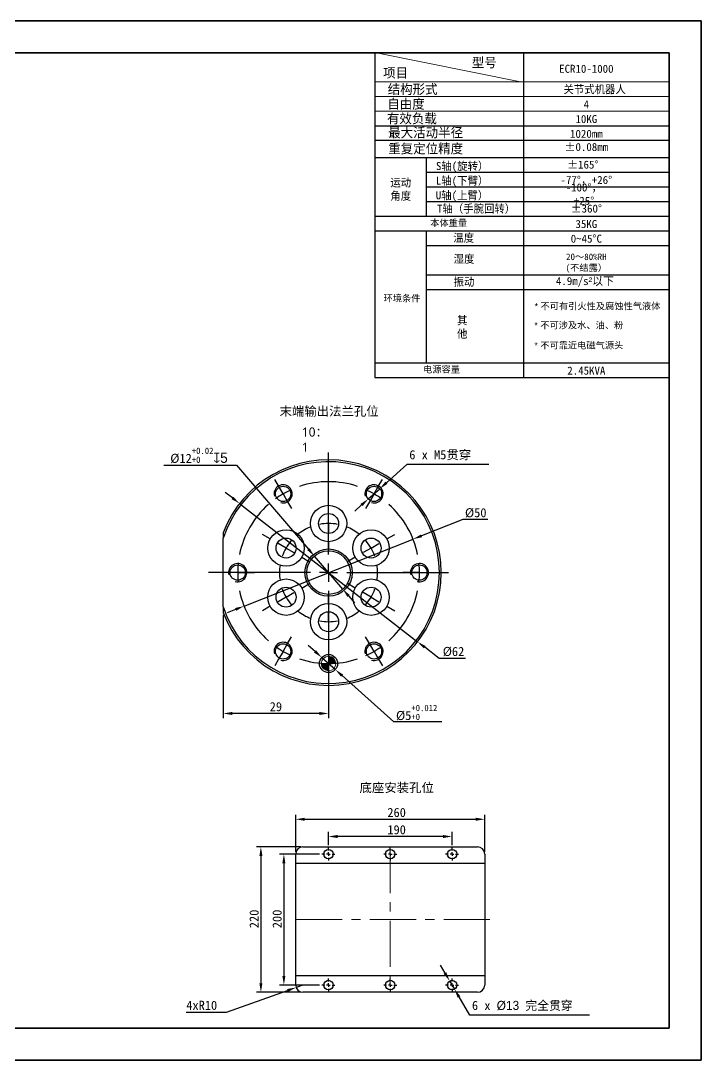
# Model space of a CAD drawing. Header units: millimetres. Extents: x 415 to 2018, y 500 to 823.
# Drawn here: x 1831.1 to 2018.3, y 537.4 to 823.2 of the extents above; entities that cross this region are included whole.
import ezdxf

# ---------------------------------------------------------------- set-up
doc = ezdxf.new("R2010")
doc.units = ezdxf.units.MM
doc.header["$PDSIZE"] = -1
doc.linetypes.add('CENTERX2', pattern=[20.32, 12.7, -2.54, 2.54, -2.54])
doc.layers.get('Defpoints').update_dxf_attribs({"lineweight": 18})
for name, color, linetype, lineweight in [('DIM', 4, 'Continuous', 18), ('标注层', 161, 'Continuous', 25), ('粗实线层', 7, 'Continuous', 35)]:
    doc.layers.add(name, color=color, linetype=linetype, lineweight=lineweight)
doc.layers.add('中心线层', color=1, linetype='CENTERX2')
doc.layers.add('图纸格式', color=5, linetype='Continuous')
doc.styles.add('样式 1', font='')
doc.styles.get('样式 1').set_extended_font_data('微软雅黑')
doc.dimstyles.new('ISO-25', dxfattribs={"dimtxt": 2.5, "dimasz": 2.5, "dimexe": 1.25, "dimexo": 0.625, "dimtad": 1, "dimtoh": 1, "dimlfac": 10, "dimtxsty": 'Standard', "dimcen": 2.5, "dimadec": 0, "dimazin": 0, "dimtfac": 1, "dimtmove": 0, "dimatfit": 3, "dimfxl": 1, "dimarcsym": 0})

# ---------------------------------------------------------------- blocks, each defined once
blk = doc.blocks.new('*D65')
at = {"color": 0, "lineweight": -2}
for p, q in [((1906.74, 594.7), (1906.74, 604.9)), ((1909.24, 603.65), (1956.24, 603.65)), ((1958.74, 594.7), (1958.74, 604.9))]:
    blk.add_line(p, q, dxfattribs=at)
at = {"color": 0}
for points in [[(1909.24, 604.07), (1909.24, 603.23), (1906.74, 603.65)], [(1956.24, 604.07), (1956.24, 603.23), (1958.74, 603.65)]]:
    blk.add_solid(points, dxfattribs=at)
at = {"layer": 'Defpoints', "color": 0}
for p in [(1958.74, 603.65), (1906.74, 594.08), (1958.74, 594.08)]:
    blk.add_point(p, dxfattribs=at)
at = {"color": 0, "insert": (1934.5, 606.77), "char_height": 2.5, "attachment_point": 2}
blk.add_mtext('\\A1;260', dxfattribs=at)
blk = doc.blocks.new('*D66')
at = {"color": 0, "lineweight": -2}
for p, q in [((1908.11, 596.08), (1895.91, 596.08)), ((1897.16, 593.58), (1897.16, 558.58)), ((1908.11, 556.08), (1895.91, 556.08))]:
    blk.add_line(p, q, dxfattribs=at)
at = {"color": 0}
for points in [[(1896.75, 593.58), (1897.58, 593.58), (1897.16, 596.08)], [(1896.75, 558.58), (1897.58, 558.58), (1897.16, 556.08)]]:
    blk.add_solid(points, dxfattribs=at)
at = {"layer": 'Defpoints', "color": 0}
for p in [(1908.74, 596.08), (1897.16, 556.08), (1908.74, 556.08)]:
    blk.add_point(p, dxfattribs=at)
at = {"color": 0, "insert": (1894.04, 576.25), "char_height": 2.5, "attachment_point": 2, "rotation": 90}
blk.add_mtext('\\A1;220', dxfattribs=at)
blk = doc.blocks.new('*D67')
at = {"color": 0, "lineweight": -2}
for p, q in [((1913.31, 594.08), (1902.24, 594.08)), ((1903.49, 591.58), (1903.49, 560.58)), ((1913.31, 558.08), (1902.24, 558.08))]:
    blk.add_line(p, q, dxfattribs=at)
at = {"color": 0}
for points in [[(1903.07, 591.58), (1903.9, 591.58), (1903.49, 594.08)], [(1903.07, 560.58), (1903.9, 560.58), (1903.49, 558.08)]]:
    blk.add_solid(points, dxfattribs=at)
at = {"layer": 'Defpoints', "color": 0}
for p in [(1913.94, 594.08), (1903.49, 558.08), (1913.94, 558.08)]:
    blk.add_point(p, dxfattribs=at)
at = {"color": 0, "insert": (1900.36, 576.25), "char_height": 2.5, "attachment_point": 2, "rotation": 90}
blk.add_mtext('\\A1;200', dxfattribs=at)
blk = doc.blocks.new('*D68')
at = {"color": 0, "lineweight": -2}
for p, q in [((1915.74, 596.5), (1915.74, 600.16)), ((1949.74, 596.5), (1949.74, 600.16)), ((1947.24, 598.91), (1918.24, 598.91))]:
    blk.add_line(p, q, dxfattribs=at)
at = {"color": 0}
for points in [[(1918.24, 599.33), (1918.24, 598.49), (1915.74, 598.91)], [(1947.24, 599.33), (1947.24, 598.49), (1949.74, 598.91)]]:
    blk.add_solid(points, dxfattribs=at)
at = {"layer": 'Defpoints', "color": 0}
for p in [(1915.74, 598.91), (1915.74, 595.88), (1949.74, 595.88)]:
    blk.add_point(p, dxfattribs=at)
at = {"color": 0, "insert": (1934.5, 602.03), "char_height": 2.5, "attachment_point": 2}
blk.add_mtext('\\A1;190', dxfattribs=at)
blk = doc.blocks.new('*D69')
at = {"color": 0, "lineweight": -2}
for p, q in [((1908.74, 558.08), (1906.85, 557.41)), ((1887.68, 550.64), (1904.5, 556.58)), ((1876.64, 550.64), (1887.68, 550.64))]:
    blk.add_line(p, q, dxfattribs=at)
at = {"color": 0}
blk.add_solid([(1904.36, 556.97), (1904.63, 556.18), (1906.85, 557.41)], dxfattribs=at)
at = {"layer": 'Defpoints', "color": 0}
for p in [(1906.85, 557.41), (1908.74, 558.08)]:
    blk.add_point(p, dxfattribs=at)
at = {"color": 0, "insert": (1876.64, 553.76), "char_height": 2.5, "attachment_point": 1}
blk.add_mtext('\\A1;4xR10', dxfattribs=at)
blk = doc.blocks.new('*D70')
at = {"color": 0, "lineweight": -2}
for p, q in [((1947.81, 561.35), (1946.55, 563.51)), ((1949.08, 559.2), (1950.4, 556.96)), ((1954.6, 549.8), (1951.66, 554.8)), ((1987.58, 549.8), (1954.6, 549.8))]:
    blk.add_line(p, q, dxfattribs=at)
at = {"color": 0}
for points in [[(1948.17, 561.56), (1947.45, 561.14), (1949.08, 559.2)], [(1952.02, 555.01), (1951.3, 554.59), (1950.4, 556.96)]]:
    blk.add_solid(points, dxfattribs=at)
at = {"layer": 'Defpoints', "color": 0}
for p in [(1949.08, 559.2), (1950.4, 556.96)]:
    blk.add_point(p, dxfattribs=at)
at = {"color": 0, "insert": (1955.22, 553.72), "char_height": 2.5, "attachment_point": 1}
blk.add_mtext('\\A1;6 x {\\fGulim|b0|i0|c134|p0;%%C13} 完全贯穿', dxfattribs=at)
blk = doc.blocks.new('SW_CENTERMARKSYMBOL_10')
at = {"layer": '中心线层', "color": 0}
for p, q in [((-1, 0), (-1.8, 0)), ((0, 0), (-0.5, 0)), ((0, 1), (0, 1.8)), ((0, 0), (0, 0.5)), ((0, 0), (0, -0.5)), ((0, 0), (0.5, 0)), ((1, 0), (1.8, 0)), ((0, -1), (0, -1.8))]:
    blk.add_line(p, q, dxfattribs=at)
blk = doc.blocks.new('SW_CENTERMARKSYMBOL_11')
at = {"layer": '中心线层', "color": 0}
for p, q in [((-1, 0), (-1.8, 0)), ((0, 0), (-0.5, 0)), ((0, 1), (0, 1.8)), ((0, 0), (0, 0.5)), ((0, 0), (0, -0.5)), ((0, 0), (0.5, 0)), ((1, 0), (1.8, 0)), ((0, -1), (0, -1.8))]:
    blk.add_line(p, q, dxfattribs=at)
blk = doc.blocks.new('SW_CENTERMARKSYMBOL_12')
at = {"layer": '中心线层', "color": 0}
for p, q in [((-1, 0), (-1.8, 0)), ((0, 0), (-0.5, 0)), ((0, 1), (0, 1.8)), ((0, 0), (0, 0.5)), ((0, 0), (0, -0.5)), ((0, 0), (0.5, 0)), ((1, 0), (1.8, 0)), ((0, -1), (0, -1.8))]:
    blk.add_line(p, q, dxfattribs=at)
blk = doc.blocks.new('SW_CENTERMARKSYMBOL_13')
at = {"layer": '中心线层', "color": 0}
for p, q in [((-1, 0), (-1.8, 0)), ((0, 0), (-0.5, 0)), ((0, 1), (0, 1.8)), ((0, 0), (0, 0.5)), ((0, 0), (0, -0.5)), ((0, 0), (0.5, 0)), ((1, 0), (1.8, 0)), ((0, -1), (0, -1.8))]:
    blk.add_line(p, q, dxfattribs=at)
blk = doc.blocks.new('SW_CENTERMARKSYMBOL_14')
at = {"layer": '中心线层', "color": 0}
for p, q in [((-1, 0), (-1.8, 0)), ((0, 0), (-0.5, 0)), ((0, 1), (0, 1.8)), ((0, 0), (0, 0.5)), ((0, 0), (0, -0.5)), ((0, 0), (0.5, 0)), ((1, 0), (1.8, 0)), ((0, -1), (0, -1.8))]:
    blk.add_line(p, q, dxfattribs=at)
blk = doc.blocks.new('SW_CENTERMARKSYMBOL_15')
at = {"layer": '中心线层', "color": 0}
for p, q in [((-1, 0), (-1.8, 0)), ((0, 0), (-0.5, 0)), ((0, 1), (0, 1.8)), ((0, 0), (0, 0.5)), ((0, 0), (0, -0.5)), ((0, 0), (0.5, 0)), ((1, 0), (1.8, 0)), ((0, -1), (0, -1.8))]:
    blk.add_line(p, q, dxfattribs=at)
blk = doc.blocks.new('*D111')
at = {"layer": 'Defpoints', "color": 0}
for p in [(1886.78, 660.51), (1915.78, 643.96), (1886.78, 632.73)]:
    blk.add_point(p, dxfattribs=at)
at = {"layer": '图纸格式', "color": 0, "lineweight": -2}
for p, q in [((1886.78, 659.88), (1886.78, 631.48)), ((1915.78, 643.34), (1915.78, 631.48)), ((1913.28, 632.73), (1889.28, 632.73))]:
    blk.add_line(p, q, dxfattribs=at)
at = {"layer": '图纸格式', "color": 0}
for points in [[(1889.28, 633.15), (1889.28, 632.32), (1886.78, 632.73)], [(1913.28, 633.15), (1913.28, 632.32), (1915.78, 632.73)]]:
    blk.add_solid(points, dxfattribs=at)
at = {"layer": '图纸格式', "color": 0, "insert": (1901.28, 635.86), "char_height": 2.5, "attachment_point": 2}
blk.add_mtext('29', dxfattribs=at)
blk = doc.blocks.new('*D112')
at = {"layer": 'Defpoints', "color": 0}
for p in [(1929.84, 694.51), (1926.71, 691.71)]:
    blk.add_point(p, dxfattribs=at)
at = {"layer": '图纸格式', "color": 0, "lineweight": -2}
for p, q in [((1937.35, 701.21), (1931.71, 696.17)), ((1959.85, 701.21), (1937.35, 701.21)), ((1926.71, 691.71), (1929.84, 694.51)), ((1924.84, 690.05), (1922.98, 688.39))]:
    blk.add_line(p, q, dxfattribs=at)
at = {"layer": '图纸格式', "color": 0}
for points in [[(1931.43, 696.48), (1931.99, 695.86), (1929.84, 694.51)], [(1924.57, 690.36), (1925.12, 689.74), (1926.71, 691.71)]]:
    blk.add_solid(points, dxfattribs=at)
at = {"layer": '图纸格式', "color": 0, "insert": (1937.98, 705.11), "char_height": 2.5, "attachment_point": 1}
blk.add_mtext('6 x M5{\\fSimSun|b0|i0|c134|p2;贯穿}', dxfattribs=at)
blk = doc.blocks.new('*D113')
at = {"layer": 'Defpoints', "color": 0}
for p in [(1913.91, 648.13), (1917.64, 644.79)]:
    blk.add_point(p, dxfattribs=at)
at = {"layer": '图纸格式', "color": 0, "lineweight": -2}
for p, q in [((1912.05, 649.79), (1910.19, 651.46)), ((1913.91, 648.13), (1917.64, 644.79)), ((1933.71, 630.42), (1919.5, 643.13)), ((1946.92, 630.42), (1933.71, 630.42))]:
    blk.add_line(p, q, dxfattribs=at)
at = {"layer": '图纸格式', "color": 0}
for points in [[(1912.33, 650.1), (1911.77, 649.48), (1913.91, 648.13)], [(1919.78, 643.44), (1919.23, 642.82), (1917.64, 644.79)]]:
    blk.add_solid(points, dxfattribs=at)
at = {"layer": '图纸格式', "color": 0, "insert": (1934.33, 635.13), "char_height": 2.5, "attachment_point": 1}
blk.add_mtext('%%C5{\\H0.7x;\\S+0.012^ +0;}', dxfattribs=at)
blk = doc.blocks.new('*D114')
at = {"layer": 'Defpoints', "color": 0}
for p in [(1939.02, 680.66), (1892.53, 662.26)]:
    blk.add_point(p, dxfattribs=at)
at = {"layer": '图纸格式', "color": 0, "lineweight": -2}
for p, q in [((1952.68, 686.06), (1941.35, 681.58)), ((1959.55, 686.06), (1952.68, 686.06)), ((1892.53, 662.26), (1939.02, 680.66)), ((1890.2, 661.34), (1887.88, 660.42))]:
    blk.add_line(p, q, dxfattribs=at)
at = {"layer": '图纸格式', "color": 0}
for points in [[(1941.2, 681.96), (1941.5, 681.19), (1939.02, 680.66)], [(1890.05, 661.73), (1890.36, 660.96), (1892.53, 662.26)]]:
    blk.add_solid(points, dxfattribs=at)
at = {"layer": '图纸格式', "color": 0, "insert": (1953.3, 689.18), "char_height": 2.5, "attachment_point": 1}
blk.add_mtext('%%C50', dxfattribs=at)
blk = doc.blocks.new('SW_CENTERMARKSYMBOL_0')
at = {"layer": '图纸格式', "color": 0}
for p, q in [((-26.25, 2.17), (-27.3, 3.98)), ((1.25, 2.17), (2.3, 3.98)), ((-25, 0), (-26.25, 2.17)), ((-25, 0), (-23.75, -2.17)), ((0, 0), (-1.25, -2.17)), ((0, 0), (1.25, 2.17)), ((-23.75, -2.17), (-22.7, -3.98)), ((-12.5, -3.15), (-12.5, -0.65)), ((-1.25, -2.17), (-2.3, -3.98)), ((-12.5, -8.15), (-12.5, -5.65)), ((-12.5, -8.15), (-12.5, -10.65)), ((-28.52, -12.4), (-30.69, -11.15)), ((3.52, -12.4), (5.69, -11.15)), ((-24.19, -14.9), (-26.36, -13.65)), ((-12.5, -13.15), (-12.5, -15.65)), ((-0.81, -14.9), (1.36, -13.65)), ((-24.19, -14.9), (-22.03, -16.15)), ((-0.81, -14.9), (-2.97, -16.15)), ((-19.86, -17.4), (-17.7, -18.65)), ((-5.14, -17.4), (-7.3, -18.65)), ((-40, -21.65), (-42.1, -21.65)), ((-37.5, -21.65), (-40, -21.65)), ((-37.5, -21.65), (-35, -21.65)), ((-35, -21.65), (-32.9, -21.65)), ((10, -21.65), (7.9, -21.65)), ((12.5, -21.65), (10, -21.65)), ((12.5, -21.65), (15, -21.65)), ((15, -21.65), (17.1, -21.65)), ((-19.86, -25.9), (-17.7, -24.65)), ((-5.14, -25.9), (-7.3, -24.65)), ((-24.19, -28.4), (-26.36, -29.65)), ((-24.19, -28.4), (-22.03, -27.15)), ((-12.5, -30.15), (-12.5, -27.65)), ((-0.81, -28.4), (-2.97, -27.15)), ((-0.81, -28.4), (1.36, -29.65)), ((-28.52, -30.9), (-30.69, -32.15)), ((3.52, -30.9), (5.69, -32.15)), ((-12.5, -35.15), (-12.5, -32.65)), ((-12.5, -35.15), (-12.5, -37.65)), ((-23.75, -41.14), (-22.7, -39.32)), ((-1.25, -41.14), (-2.3, -39.32)), ((-25, -43.3), (-23.75, -41.14)), ((-12.5, -40.15), (-12.5, -42.65)), ((0, -43.3), (-1.25, -41.14)), ((-26.25, -45.47), (-27.3, -47.28)), ((-25, -43.3), (-26.25, -45.47)), ((0, -43.3), (1.25, -45.47)), ((1.25, -45.47), (2.3, -47.28))]:
    blk.add_line(p, q, dxfattribs=at)
for radius, start, end in [(25, 71.4592, 108.5408), (25, 120, 125.7296), (25, 114.2704, 120), (25, 60, 65.7296), (25, 54.2704, 60), (25, 131.4592, 168.5408), (25, 11.4592, 48.5408), (13.5, 90, 100.6103), (13.5, 79.3897, 90), (13.5, 111.2207, 128.7793), (13.5, 51.2207, 68.7793), (13.5, 139.3897, 150), (13.5, 30, 40.6103), (13.5, 150, 160.6103), (13.5, 19.3897, 30), (25, 174.2704, 180), (13.5, 171.2207, 188.7793), (13.5, 351.2207, 8.7793), (25, 0, 5.7296), (25, 180, 185.7296), (25, 354.2704, 0), (25, 191.4592, 228.5408), (13.5, 199.3897, 210), (13.5, 210, 220.6103), (13.5, 319.3897, 330), (13.5, 330, 340.6103), (25, 311.4592, 348.5408), (13.5, 231.2207, 248.7793), (13.5, 291.2207, 308.7793), (13.5, 259.3897, 270), (13.5, 270, 280.6103), (25, 234.2704, 240), (25, 300, 305.7296), (25, 240, 245.7296), (25, 251.4592, 288.5408), (25, 294.2704, 300)]:
    blk.add_arc((-12.5, -21.65), radius, start, end, dxfattribs=at)
blk = doc.blocks.new('SW_CENTERMARKSYMBOL_2')
at = {"layer": '图纸格式', "color": 0}
for p, q in [((0, 5), (0, 33)), ((-5, 0), (-33, 0)), ((0, 0), (-2.5, 0)), ((0, 0), (0, 2.5)), ((0, 0), (0, -2.5)), ((0, 0), (2.5, 0)), ((5, 0), (33, 0)), ((0, -5), (0, -33))]:
    blk.add_line(p, q, dxfattribs=at)
blk = doc.blocks.new('SW_DOWELSYMBOL_0')
at = {"linetype": 'Continuous', "lineweight": 0}
h = blk.add_hatch(color=0, dxfattribs=at)
edge = h.paths.add_edge_path(flags=0)
edge.add_arc((0, 0), 2, 180, 270)
edge.add_line((0, -2), (0, 0))
edge.add_line((0, 0), (-2, 0))
h = blk.add_hatch(color=0, dxfattribs=at)
edge = h.paths.add_edge_path(flags=0)
edge.add_arc((0, 0), 2, 0, 90)
edge.add_line((0, 2), (0, 0))
edge.add_line((0, 0), (2, 0))
at = {"color": 0, "linetype": 'Continuous', "lineweight": 0}
blk.add_circle((0, 0), 2, dxfattribs=at)
blk = doc.blocks.new('*D115')
at = {"color": 0, "lineweight": -2}
for p, q in [((1870.46, 700.97), (1890.44, 700.97)), ((1890.44, 700.97), (1910.24, 677.91)), ((1919.69, 666.91), (1911.87, 676.01)), ((1921.31, 665.01), (1922.94, 663.11))]:
    blk.add_line(p, q, dxfattribs=at)
at = {"color": 0}
for points in [[(1910.56, 678.18), (1909.92, 677.64), (1911.87, 676.01)], [(1921.63, 665.28), (1921, 664.74), (1919.69, 666.91)]]:
    blk.add_solid(points, dxfattribs=at)
at = {"layer": 'Defpoints', "color": 0}
for p in [(1911.87, 676.01), (1919.69, 666.91)]:
    blk.add_point(p, dxfattribs=at)
at = {"color": 0, "insert": (1880.14, 703.67), "char_height": 2.5, "attachment_point": 5}
blk.add_mtext('%%C12{\\H0.7x;\\S+0.02^ +0;\\fAMGDT|b0|i0|c134|p2;\\H1.60714x;x5}', dxfattribs=at)
blk = doc.blocks.new('*D116')
at = {"color": 0, "lineweight": -2}
for p, q in [((1889.31, 692), (1887.34, 693.53)), ((1891.29, 690.47), (1940.27, 652.45)), ((1946.19, 647.85), (1942.24, 650.92)), ((1953.48, 647.85), (1946.19, 647.85))]:
    blk.add_line(p, q, dxfattribs=at)
at = {"color": 0}
for points in [[(1889.57, 692.33), (1889.06, 691.67), (1891.29, 690.47)], [(1942.5, 651.25), (1941.99, 650.59), (1940.27, 652.45)]]:
    blk.add_solid(points, dxfattribs=at)
at = {"layer": 'Defpoints', "color": 0}
for p in [(1891.29, 690.47), (1940.27, 652.45)]:
    blk.add_point(p, dxfattribs=at)
at = {"color": 0, "insert": (1950.15, 649.73), "char_height": 2.5, "attachment_point": 5}
blk.add_mtext('%%C62', dxfattribs=at)

msp = doc.modelspace()

# ---------------------------------------------------------------- linework, layer by layer
for p, q in [((1928.4983, 814.4459), (1928.4983, 725.129)), ((1969.4122, 814.3683), (1969.4122, 725.129)), ((2009.4807, 790.2612), (1928.4983, 790.2612)), ((1928.4983, 785.5841), (2009.4807, 785.5841)), ((1942.6046, 785.5841), (1942.6046, 769.4628)), ((1942.6046, 781.5538), (2009.4807, 781.5538)), ((1942.6046, 777.5235), (2009.4807, 777.5235)), ((1942.6046, 773.4931), (2009.4807, 773.4931)), ((1928.4983, 769.4628), (2009.4807, 769.4628)), ((1928.4983, 769.4628), (2003.5105, 769.4628)), ((1928.4983, 769.4628), (2009.4807, 769.4628)), ((1928.4983, 765.4324), (2003.5105, 765.4324)), ((1942.6046, 765.4324), (1942.6046, 729.1594)), ((1942.6046, 765.4324), (1942.6046, 729.1594)), ((1942.6046, 761.4021), (2009.4807, 761.4021)), ((1942.6046, 753.3414), (2009.4807, 753.3414)), ((1942.6046, 749.3111), (2009.4807, 749.3111)), ((1928.4983, 729.1594), (2009.4807, 729.1594)), ((1928.4983, 725.129), (2009.4807, 725.129))]:
    msp.add_line(p, q)
at = {"color": 0}
for p, q in [((1928.4983, 794.2941), (2009.4807, 794.2941)), ((1928.4983, 769.4628), (2009.4807, 769.4628))]:
    msp.add_line(p, q, dxfattribs=at)
at = {"color": 161, "linetype": 'Continuous', "lineweight": 25, "true_color": 0x67adff}
for p, q in [((1886.7766, 662.0133), (1886.7766, 680.9078)), ((1908.7379, 596.0766), (1956.7379, 596.0766)), ((1906.7379, 591.5766), (1906.7379, 594.0766)), ((1906.7379, 591.5766), (1958.7379, 591.5766)), ((1906.7379, 588.5766), (1906.7379, 591.5766)), ((1958.7379, 594.0766), (1958.7379, 591.5766)), ((1958.7379, 591.5766), (1958.7379, 588.5766)), ((1906.7379, 563.5766), (1906.7379, 588.5766)), ((1958.7379, 588.5766), (1958.7379, 563.5766)), ((1906.7379, 560.5766), (1906.7379, 563.5766)), ((1958.7379, 563.5766), (1958.7379, 560.5766)), ((1906.7379, 558.0766), (1906.7379, 560.5766)), ((1958.7379, 560.5766), (1906.7379, 560.5766)), ((1958.7379, 560.5766), (1958.7379, 558.0766)), ((1956.7379, 556.0766), (1908.7379, 556.0766))]:
    msp.add_line(p, q, dxfattribs=at)
for centre, radius in [((1903.2766, 693.1112), 2.1), ((1928.2766, 693.1112), 2.1), ((1915.7766, 684.9606), 5), ((1915.7766, 684.9606), 2.75), ((1904.0853, 678.2106), 5), ((1927.4679, 678.2106), 5), ((1904.0853, 678.2106), 2.75), ((1927.4679, 678.2106), 2.75), ((1915.7766, 671.4606), 6.5), ((1915.7766, 671.4606), 6), ((1890.7766, 671.4606), 2.1), ((1940.7766, 671.4606), 2.1), ((1904.0853, 664.7106), 5), ((1927.4679, 664.7106), 5), ((1904.0853, 664.7106), 2.75), ((1927.4679, 664.7106), 2.75), ((1915.7766, 657.9606), 5), ((1915.7766, 657.9606), 2.75), ((1903.2766, 649.8099), 2.1), ((1928.2766, 649.8099), 2.1), ((1915.7766, 646.4606), 2.5), ((1915.7379, 594.0766), 1.3), ((1932.7379, 594.0766), 1.3), ((1949.7379, 594.0766), 1.3), ((1915.7379, 558.0766), 1.3), ((1932.7379, 558.0766), 1.3), ((1949.7379, 558.0766), 1.3)]:
    msp.add_circle(centre, radius, dxfattribs=at)
for centre, radius, start, end in [((1915.7766, 671.4606), 31, 200.693541, 159.306459), ((1915.7766, 671.4606), 30.5, 198.043862, 161.956138), ((1903.2766, 693.1112), 2.5, 255, 195), ((1928.2766, 693.1112), 2.5, 255, 195), ((1890.7766, 671.4606), 2.5, 255, 195), ((1940.7766, 671.4606), 2.5, 255, 195), ((1903.2766, 649.8099), 2.5, 255, 195), ((1928.2766, 649.8099), 2.5, 255, 195), ((1908.7379, 594.0766), 2, 90, 180), ((1956.7379, 594.0766), 2, 0, 90), ((1908.7379, 558.0766), 2, 180, 270), ((1956.7379, 558.0766), 2, 270, 0)]:
    msp.add_arc(centre, radius, start, end, dxfattribs=at)
for points in [[(1886.7766, 682.415), (1886.7766, 681.917), (1886.7766, 681.4128), (1886.7766, 680.9078)], [(1886.7766, 662.0133), (1886.7766, 661.5083), (1886.7766, 661.0059), (1886.7766, 660.5061)]]:
    msp.add_open_spline(points, degree=3, dxfattribs=at)
at = {"layer": 'DIM', "color": 0}
for p, q in [((1928.4983, 814.4459), (1968.562, 806.3852)), ((1928.4983, 806.3852), (2009.4786, 806.3852)), ((1928.4983, 802.3548), (2009.4807, 802.3548)), ((1928.4983, 798.3245), (2009.4807, 798.3245))]:
    msp.add_line(p, q, dxfattribs=at)
at = {"layer": '中心线层', "color": 0, "linetype": 'CENTERX2', "lineweight": 18}
for p, q in [((1932.7379, 596.0766), (1932.7379, 556.0766)), ((1960.1575, 576.0766), (1905.171, 576.0766))]:
    msp.add_line(p, q, dxfattribs=at)
at = {"layer": '标注层', "color": 0}
msp.add_line((1928.4983, 765.4324), (2009.4807, 765.4324), dxfattribs=at)
at = {"layer": '粗实线层'}
for p, q in [((2018.2807, 823.1683), (1595.0116, 823.1683)), ((2018.2807, 537.4101), (2018.2807, 823.1683)), ((2009.4807, 814.3683), (1603.8116, 814.3683)), ((2009.4807, 546.2101), (2009.4807, 814.3683)), ((1603.8116, 546.2101), (2009.4807, 546.2101)), ((1595.0116, 537.4101), (2018.2807, 537.4101))]:
    msp.add_line(p, q, dxfattribs=at)

# ---------------------------------------------------------------- block references
at = {"layer": '中心线层', "color": 0}
for name, p in [('SW_CENTERMARKSYMBOL_12', (1915.7379, 594.0766)), ('SW_CENTERMARKSYMBOL_11', (1932.7379, 594.0766)), ('SW_CENTERMARKSYMBOL_10', (1949.7379, 594.0766)), ('SW_CENTERMARKSYMBOL_13', (1915.7379, 558.0766)), ('SW_CENTERMARKSYMBOL_14', (1932.7379, 558.0766)), ('SW_CENTERMARKSYMBOL_15', (1949.7379, 558.0766))]:
    msp.add_blockref(name, p, dxfattribs=at)
at = {"layer": '图纸格式', "color": 0}
for name, p in [('SW_CENTERMARKSYMBOL_2', (1915.7766, 671.4606)), ('SW_CENTERMARKSYMBOL_0', (1928.2766, 693.1112))]:
    msp.add_blockref(name, p, dxfattribs=at)
at = {"layer": '图纸格式', "color": 161, "true_color": 0x67adff}
msp.add_blockref('SW_DOWELSYMBOL_0', (1915.7766, 646.4606), dxfattribs=at)

# ---------------------------------------------------------------- texts
at = {"color": 0, "attachment_point": 5}
for s, insert, char_height, width in [('ECR10-1000', (1986.6823, 809.9545), 2.2, 17.702164), ('关节式机器人', (1988.9683, 804.2053), 2.2, 19.783594), ('4', (1986.6823, 800.1749), 2.2, 1.107392), ('10KG', (1986.6823, 796.1446), 2.2, 6.100723), ('1020mm', (1986.6823, 792.0736), 2.2, 6.100723), ('%%P0.08mm', (1986.6823, 788.4493), 2.2, 9.896058), ('S轴(旋转）', (1952.5209, 782.9419), 2.2, 17.315397), ('%%P165%%D', (1985.7135, 783.6085), 2.2, 6.97657), ('L轴(下臂）', (1952.5058, 778.9216), 2.2, 13.852658), ('-77%%D{\\fSimSun|b0|i0|c134|p2;，}+26%%D', (1986.6823, 779.2359), 2.2, 15.03033), ('运动角度', (1935.6302, 776.7253), 2.2, 6.704755), ('-100%%D{\\fSimSun|b0|i0|c134|p2;，}+25%%D', (1986.0451, 775.4965), 2.2, 13.741728), ('U轴(上臂）', (1952.4857, 774.8913), 2.2, 15.39184), ('T轴（手腕回转）', (1956.3528, 771.371), 2.2, 22.862346), ('%%P360%%D', (1986.6823, 771.5281), 2.2, 6.97657), ('本体重量', (1948.8106, 767.4915), 1.8121, 20.194803), ('35KG', (1986.6823, 767.2829), 2.2, 6.241664), ('温度', (1952.9603, 763.3792), 2.2, 10.884191), ('0~45%%DC', (1986.6823, 763.2525), 2.2, 8.685117), ('湿度', (1953.0533, 757.585), 2.2, 10.920555), ('20～80%RH\\P(不结露）', (1986.6823, 756.5292), 1.8121, 22.83241), ('振动', (1953.0324, 751.2639), 2.2, 10.962262), ('4.9m/s{\\fArial|b0|i0|c134|p34;\\H0.9583x;²\\fSimSun|b0|i0|c134|p2;\\H1.044x;以下}', (1986.2993, 751.3534), 2.2, 19.782236), ('环境条件', (1935.9814, 746.7817), 1.8121, 20.194803), ('{\\farial|b0|i0|c134|p2;\\H0.9583x;* \\fSimSun|b0|i0|c134|p2;\\H1.044x;不可有引火性及腐蚀性气液体}', (1989.755, 744.6081), 1.812096, 69.900805), ('其他', (1952.5367, 738.818), 2.2, 4.942995), ('{\\farial|b0|i0|c134|p2;\\H0.9583x;* \\fSimSun|b0|i0|c134|p2;\\H1.044x;不可涉及水、油、粉}', (1984.617, 739.3613), 1.812096, 49.273589), ('{\\farial|b0|i0|c134|p2;\\H0.9583x;* \\fSimSun|b0|i0|c134|p2;\\H1.044x;不可靠近电磁气源头}', (1984.617, 733.8416), 1.812096, 49.193013), ('{\\fSimSun|b0|i0|c134|p2;电源容量}', (1946.8469, 727.2346), 1.812096, 19.570637), ('2.45KVA', (1986.6823, 726.9795), 2.2, 8.818867)]:
    msp.add_mtext(s, dxfattribs=dict(at, insert=insert, char_height=char_height, width=width))
at = {"char_height": 2.5, "attachment_point": 1, "style": '样式 1'}
for s, insert, width in [('末端输出法兰孔位', (1902.2863, 717.0937), 55.606101), ('10：1', (1908.457, 711.3638), 8.22098), ('底座安装孔位', (1924.2921, 613.5988), 55.606101)]:
    msp.add_mtext(s, dxfattribs=dict(at, insert=insert, width=width))
at = {"layer": '标注层', "color": 0, "char_height": 2.64, "attachment_point": 5}
for s, insert, width in [('型号', (1958.6124, 811.5465), 14.021333), ('项目', (1934.2387, 808.7232), 13.170667), ('结构形式', (1938.8994, 804.2053), 29.304), ('自由度', (1937.0713, 800.1749), 20.562667), ('有效负载', (1938.7015, 796.1446), 29.421333), ('最大活动半径', (1942.4805, 792.2917), 44.293333), ('重复定位精度', (1942.4805, 787.8812), 44.293333)]:
    msp.add_mtext(s, dxfattribs=dict(at, insert=insert, width=width))

# ---------------------------------------------------------------- dimensions: what is measured, and where the dimension line sits
dim = msp.add_diameter_dim_2p(p1=(1919.6852, 666.9083), p2=(1911.868, 676.0128), text='%%C12{\\H0.7x;\\S+0.02^ +0;\\fAMGDT|b0|i0|c134|p2;\\H1.60714x;x5}', dimstyle='ISO-25')
dim.commit()
dim.dimension.update_dxf_attribs({"geometry": '*D115', "text_midpoint": (1880.1383, 700.9709), "dimtype": 163})
dim = msp.add_diameter_dim_2p(p1=(1891.2875, 690.468), p2=(1940.2657, 652.4531), text='%%C62', dimstyle='ISO-25')
dim.commit()
dim.dimension.update_dxf_attribs({"geometry": '*D116', "text_midpoint": (1950.1488, 649.7295)})
for base, p1, p2, text, picture, middle in [((1958.7379, 603.6483), (1906.7379, 594.0766), (1958.7379, 594.0766), '260', '*D65', (1934.4992, 603.6483)), ((1915.7379, 598.9085), (1949.7379, 595.8766), (1915.7379, 595.8766), '190', '*D68', (1934.4992, 598.9085))]:
    dim = msp.add_linear_dim(base=base, p1=p1, p2=p2, text=text, dimstyle='ISO-25', override={"dimsah": 1, "dimtolj": 1})
    dim.commit()
    dim.dimension.update_dxf_attribs({"geometry": picture, "text_midpoint": middle, "dimtype": 160})
for base, p1, p2, text, picture, middle in [((1897.1624, 556.0766), (1908.7379, 596.0766), (1908.7379, 556.0766), '220', '*D66', (1897.1624, 576.2508)), ((1903.4851, 558.0766), (1913.9379, 594.0766), (1913.9379, 558.0766), '200', '*D67', (1903.4851, 576.2508))]:
    dim = msp.add_linear_dim(base=base, p1=p1, p2=p2, angle=90, text=text, dimstyle='ISO-25', override={"dimsah": 1, "dimtolj": 1})
    dim.commit()
    dim.dimension.update_dxf_attribs({"geometry": picture, "text_midpoint": middle, "dimtype": 160})
dim = msp.add_diameter_dim_2p(p1=(1949.0797, 559.1977), p2=(1950.396, 556.9555), text='6 x {\\fGulim|b0|i0|c134|p0;%%C13} 完全贯穿', dimstyle='ISO-25', override={"dimsah": 1, "dimtolj": 1})
dim.commit()
dim.dimension.update_dxf_attribs({"geometry": '*D70', "text_midpoint": (1971.3999, 552.0742)})
dim = msp.add_radius_dim(center=(1908.7379, 558.0766), mpoint=(1906.8522, 557.4101), text='4xR10', dimstyle='ISO-25', override={"dimsah": 1, "dimtolj": 1})
dim.commit()
dim.dimension.update_dxf_attribs({"geometry": '*D69', "text_midpoint": (1881.8514, 550.6361), "dimtype": 164})
at = {"layer": '图纸格式', "color": 0}
for p1, p2, text, picture, middle in [((1926.7094, 691.7134), (1929.8438, 694.509), '6 x M5{\\fSimSun|b0|i0|c134|p2;贯穿}', '*D112', (1948.9131, 701.2058)), ((1892.5295, 662.2642), (1939.0237, 680.6569), '%%C50', '*D114', (1956.4283, 686.0586)), ((1913.9134, 648.1274), (1917.6398, 644.7937), '%%C5{\\H0.7x;\\S+0.012^ +0;}', '*D113', (1940.6258, 630.4176))]:
    dim = msp.add_diameter_dim_2p(p1=p1, p2=p2, text=text, dimstyle='ISO-25', dxfattribs=at)
    dim.commit()
    dim.dimension.update_dxf_attribs({"geometry": picture, "text_midpoint": middle, "dimtype": 163})
dim = msp.add_linear_dim(base=(1886.7766, 632.7335), p1=(1915.7766, 643.9606), p2=(1886.7766, 660.5061), text='29', dimstyle='ISO-25', dxfattribs=at)
dim.commit()
dim.dimension.update_dxf_attribs({"geometry": '*D111', "text_midpoint": (1901.2766, 632.7335), "dimtype": 160})

doc.saveas('drawing.dxf')
